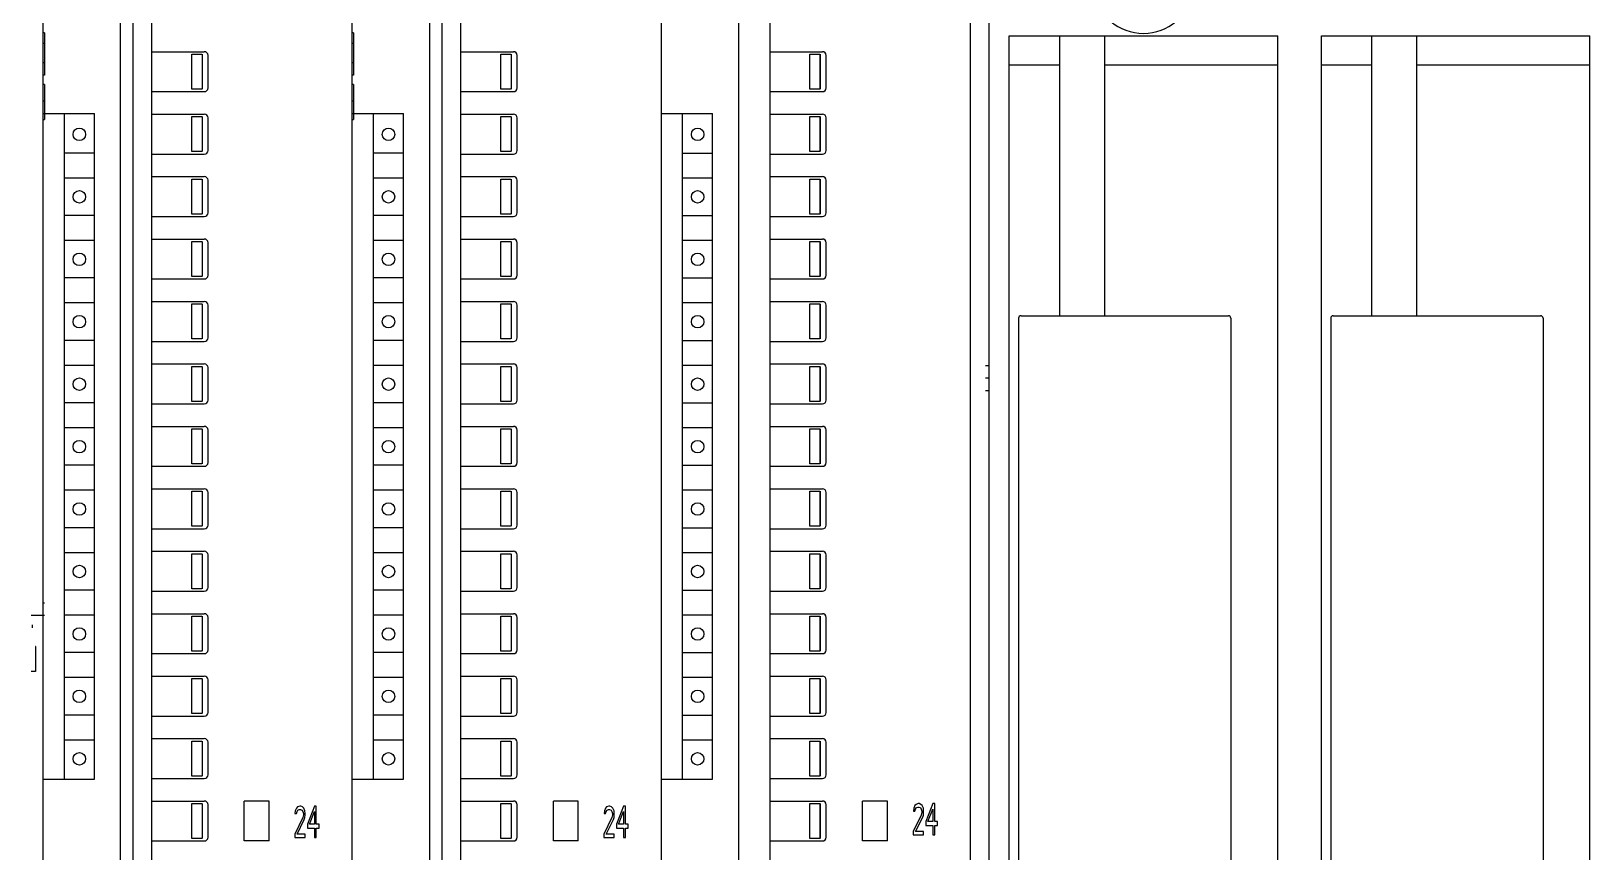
# Model space of a CAD drawing. Extents: x 430 to 1632, y -19 to 271.
# Drawn here: x 1389.5 to 1514.3, y 123.9 to 189.6 of the extents above; entities that cross this region are included whole.
import ezdxf

# ---------------------------------------------------------------- set-up
doc = ezdxf.new("R2010")
doc.units = 0
doc.header["$LTSCALE"] = 5
doc.header["$MEASUREMENT"] = 0
doc.layers.get('0').update_dxf_attribs({"linetype": 'CONTINUOUS'})

msp = doc.modelspace()

# ---------------------------------------------------------------- linework, layer by layer
at = {"color": 7, "linetype": 'Continuous'}
for p, q in [((1390.5, -17.65), (1390.5, 269.35)), ((1415.25, -17.65), (1415.25, 269.35)), ((1415.25, -17.65), (1415.25, 269.35)), ((1440, -17.65), (1440, 269.35)), ((1464.75, -17.65), (1464.75, 269.35)), ((1396.7, -1.11), (1396.7, 255.92)), ((1421.45, -1.11), (1421.45, 255.92)), ((1446.2, -1.11), (1446.2, 255.92)), ((1397.7, -1.11), (1397.7, 245.25)), ((1399.2, -4.11), (1399.2, 245.25)), ((1422.45, -1.11), (1422.45, 245.25)), ((1423.95, -4.11), (1423.95, 245.25)), ((1448.7, -4.11), (1448.7, 245.25)), ((1466.25, 25.97), (1466.25, 199.25)), ((1467.85, 10.1), (1467.85, 189.25)), ((1467.85, 189.25), (1489.35, 189.25)), ((1471.9, 166.85), (1471.9, 189.25)), ((1475.5, 166.85), (1475.5, 189.25)), ((1489.35, 10.1), (1489.35, 189.25)), ((1492.85, 10.1), (1492.85, 189.25)), ((1492.85, 189.25), (1514.35, 189.25)), ((1496.9, 166.85), (1496.9, 189.25)), ((1500.5, 166.85), (1500.5, 189.25)), ((1514.35, 10.1), (1514.35, 189.25)), ((1399.2, 187.99), (1403.4, 187.99)), ((1402.4, 184.99), (1402.4, 187.79)), ((1402.4, 187.79), (1403.2, 187.79)), ((1403.22, 187.79), (1403.22, 184.99)), ((1403.7, 185.09), (1403.7, 187.69)), ((1423.95, 187.99), (1428.15, 187.99)), ((1427.15, 184.99), (1427.15, 187.79)), ((1427.15, 187.79), (1427.95, 187.79)), ((1427.97, 187.79), (1427.97, 184.99)), ((1428.45, 185.09), (1428.45, 187.69)), ((1448.7, 187.99), (1452.9, 187.99)), ((1451.88, 184.99), (1451.88, 187.79)), ((1451.9, 184.99), (1451.9, 187.79)), ((1451.9, 187.79), (1452.7, 187.79)), ((1452.7, 187.79), (1452.7, 184.99)), ((1452.72, 187.79), (1452.72, 184.99)), ((1453.2, 185.09), (1453.2, 187.69)), ((1467.85, 186.95), (1471.9, 186.95)), ((1475.5, 186.95), (1489.35, 186.95)), ((1492.85, 186.95), (1496.9, 186.95)), ((1500.5, 186.95), (1514.35, 186.95)), ((1399.2, 184.79), (1403.4, 184.79)), ((1403.2, 184.99), (1402.4, 184.99)), ((1423.95, 184.79), (1428.15, 184.79)), ((1427.95, 184.99), (1427.15, 184.99)), ((1448.7, 184.79), (1452.9, 184.79)), ((1452.7, 184.99), (1451.9, 184.99)), ((1390.5, 183.05), (1394.6, 183.05)), ((1392.2, 129.75), (1392.2, 183.05)), ((1394.6, 129.75), (1394.6, 183.05)), ((1399.2, 182.99), (1403.4, 182.99)), ((1402.4, 179.99), (1402.4, 182.79)), ((1402.4, 182.79), (1403.2, 182.79)), ((1403.22, 182.79), (1403.22, 179.99)), ((1403.7, 180.09), (1403.7, 182.69)), ((1415.25, 183.05), (1419.35, 183.05)), ((1416.95, 129.75), (1416.95, 183.05)), ((1419.35, 129.75), (1419.35, 183.05)), ((1423.95, 182.99), (1428.15, 182.99)), ((1427.15, 179.99), (1427.15, 182.79)), ((1427.15, 182.79), (1427.95, 182.79)), ((1427.97, 182.79), (1427.97, 179.99)), ((1428.45, 180.09), (1428.45, 182.69)), ((1440, 183.05), (1444.1, 183.05)), ((1441.7, 129.75), (1441.7, 183.05)), ((1444.1, 129.75), (1444.1, 183.05)), ((1448.7, 182.99), (1452.9, 182.99)), ((1451.88, 179.99), (1451.88, 182.79)), ((1451.9, 179.99), (1451.9, 182.79)), ((1451.9, 182.79), (1452.7, 182.79)), ((1452.7, 182.79), (1452.7, 179.99)), ((1452.72, 182.79), (1452.72, 179.99)), ((1453.2, 180.09), (1453.2, 182.69)), ((1394.6, 179.87), (1392.2, 179.87)), ((1399.2, 179.79), (1403.4, 179.79)), ((1403.2, 179.99), (1402.4, 179.99)), ((1419.35, 179.87), (1416.95, 179.87)), ((1423.95, 179.79), (1428.15, 179.79)), ((1427.95, 179.99), (1427.15, 179.99)), ((1441.7, 179.87), (1444.1, 179.87)), ((1448.7, 179.79), (1452.9, 179.79)), ((1452.7, 179.99), (1451.9, 179.99)), ((1394.6, 177.87), (1392.2, 177.87)), ((1403.4, 177.98), (1399.2, 177.98)), ((1402.4, 174.99), (1402.4, 177.79)), ((1402.4, 177.79), (1403.2, 177.79)), ((1403.22, 177.79), (1403.22, 174.99)), ((1403.7, 175.09), (1403.7, 177.69)), ((1419.35, 177.87), (1416.95, 177.87)), ((1428.15, 177.98), (1423.95, 177.98)), ((1427.15, 174.99), (1427.15, 177.79)), ((1427.15, 177.79), (1427.95, 177.79)), ((1427.97, 177.79), (1427.97, 174.99)), ((1428.45, 175.09), (1428.45, 177.69)), ((1444.1, 177.87), (1441.7, 177.87)), ((1448.7, 177.99), (1452.9, 177.99)), ((1451.88, 174.99), (1451.88, 177.79)), ((1451.9, 174.99), (1451.9, 177.79)), ((1451.9, 177.79), (1452.7, 177.79)), ((1452.7, 177.79), (1452.7, 174.99)), ((1452.72, 177.79), (1452.72, 174.99)), ((1453.2, 175.09), (1453.2, 177.69)), ((1394.6, 174.87), (1392.2, 174.87)), ((1399.2, 174.79), (1403.4, 174.79)), ((1403.2, 174.99), (1402.4, 174.99)), ((1419.35, 174.87), (1416.95, 174.87)), ((1423.95, 174.79), (1428.15, 174.79)), ((1427.95, 174.99), (1427.15, 174.99)), ((1441.7, 174.87), (1444.1, 174.87)), ((1448.7, 174.79), (1452.9, 174.79)), ((1452.7, 174.99), (1451.9, 174.99)), ((1394.6, 172.87), (1392.2, 172.87)), ((1399.2, 172.99), (1403.4, 172.99)), ((1402.4, 169.99), (1402.4, 172.79)), ((1402.4, 172.79), (1403.2, 172.79)), ((1403.22, 172.79), (1403.22, 169.99)), ((1403.7, 170.09), (1403.7, 172.69)), ((1419.35, 172.87), (1416.95, 172.87)), ((1423.95, 172.99), (1428.15, 172.99)), ((1427.15, 169.99), (1427.15, 172.79)), ((1427.15, 172.79), (1427.95, 172.79)), ((1427.97, 172.79), (1427.97, 169.99)), ((1428.45, 170.09), (1428.45, 172.69)), ((1444.1, 172.87), (1441.7, 172.87)), ((1448.7, 172.99), (1452.9, 172.99)), ((1451.88, 169.99), (1451.88, 172.79)), ((1451.9, 169.99), (1451.9, 172.79)), ((1451.9, 172.79), (1452.7, 172.79)), ((1452.7, 172.79), (1452.7, 169.99)), ((1452.72, 172.79), (1452.72, 169.99)), ((1453.2, 170.09), (1453.2, 172.69)), ((1394.6, 169.87), (1392.2, 169.87)), ((1399.2, 169.79), (1403.4, 169.79)), ((1403.2, 169.99), (1402.4, 169.99)), ((1419.35, 169.87), (1416.95, 169.87)), ((1423.95, 169.79), (1428.15, 169.79)), ((1427.95, 169.99), (1427.15, 169.99)), ((1441.7, 169.87), (1444.1, 169.87)), ((1448.7, 169.79), (1452.9, 169.79)), ((1452.7, 169.99), (1451.9, 169.99)), ((1394.6, 167.87), (1392.2, 167.87)), ((1399.2, 167.99), (1403.4, 167.99)), ((1402.4, 164.99), (1402.4, 167.79)), ((1402.4, 167.79), (1403.2, 167.79)), ((1403.22, 167.79), (1403.22, 164.99)), ((1403.7, 165.09), (1403.7, 167.69)), ((1419.35, 167.87), (1416.95, 167.87)), ((1423.95, 167.99), (1428.15, 167.99)), ((1427.15, 164.99), (1427.15, 167.79)), ((1427.15, 167.79), (1427.95, 167.79)), ((1427.97, 167.79), (1427.97, 164.99)), ((1428.45, 165.09), (1428.45, 167.69)), ((1444.1, 167.87), (1441.7, 167.87)), ((1448.7, 167.99), (1452.9, 167.99)), ((1451.88, 164.99), (1451.88, 167.79)), ((1451.9, 164.99), (1451.9, 167.79)), ((1451.9, 167.79), (1452.7, 167.79)), ((1452.7, 167.79), (1452.7, 164.99)), ((1452.72, 167.79), (1452.72, 164.99)), ((1453.2, 165.09), (1453.2, 167.69)), ((1468.6, 166.65), (1468.6, 28.05)), ((1468.8, 166.85), (1485.4, 166.85)), ((1485.6, 166.65), (1485.6, 28.05)), ((1493.6, 166.65), (1493.6, 28.05)), ((1493.8, 166.85), (1510.4, 166.85)), ((1510.6, 166.65), (1510.6, 28.05)), ((1394.6, 164.87), (1392.2, 164.87)), ((1399.2, 164.79), (1403.4, 164.79)), ((1403.2, 164.99), (1402.4, 164.99)), ((1419.35, 164.87), (1416.95, 164.87)), ((1423.95, 164.79), (1428.15, 164.79)), ((1427.95, 164.99), (1427.15, 164.99)), ((1441.7, 164.87), (1444.1, 164.87)), ((1448.7, 164.79), (1452.9, 164.79)), ((1452.7, 164.99), (1451.9, 164.99)), ((1394.6, 162.87), (1392.2, 162.87)), ((1399.2, 162.99), (1403.4, 162.99)), ((1402.4, 159.99), (1402.4, 162.79)), ((1402.4, 162.79), (1403.2, 162.79)), ((1403.22, 162.79), (1403.22, 159.99)), ((1403.7, 160.09), (1403.7, 162.69)), ((1419.35, 162.87), (1416.95, 162.87)), ((1423.95, 162.99), (1428.15, 162.99)), ((1427.15, 159.99), (1427.15, 162.79)), ((1427.15, 162.79), (1427.95, 162.79)), ((1427.97, 162.79), (1427.97, 159.99)), ((1428.45, 160.09), (1428.45, 162.69)), ((1444.1, 162.87), (1441.7, 162.87)), ((1448.7, 162.99), (1452.9, 162.99)), ((1451.88, 159.99), (1451.88, 162.79)), ((1451.9, 159.99), (1451.9, 162.79)), ((1451.9, 162.79), (1452.7, 162.79)), ((1452.7, 162.79), (1452.7, 159.99)), ((1452.72, 162.79), (1452.72, 159.99)), ((1453.2, 160.09), (1453.2, 162.69)), ((1465.95, 162.85), (1466.25, 162.85)), ((1466.25, 161.85), (1465.95, 161.85)), ((1394.6, 159.87), (1392.2, 159.87)), ((1399.2, 159.79), (1403.4, 159.79)), ((1403.2, 159.99), (1402.4, 159.99)), ((1419.35, 159.87), (1416.95, 159.87)), ((1423.95, 159.79), (1428.15, 159.79)), ((1427.95, 159.99), (1427.15, 159.99)), ((1441.7, 159.87), (1444.1, 159.87)), ((1448.7, 159.79), (1452.9, 159.79)), ((1452.7, 159.99), (1451.9, 159.99)), ((1465.95, 160.85), (1466.25, 160.85)), ((1394.6, 157.87), (1392.2, 157.87)), ((1399.2, 157.99), (1403.4, 157.99)), ((1402.4, 154.99), (1402.4, 157.79)), ((1402.4, 157.79), (1403.2, 157.79)), ((1403.22, 157.79), (1403.22, 154.99)), ((1403.7, 155.09), (1403.7, 157.69)), ((1419.35, 157.87), (1416.95, 157.87)), ((1423.95, 157.99), (1428.15, 157.99)), ((1427.15, 154.99), (1427.15, 157.79)), ((1427.15, 157.79), (1427.95, 157.79)), ((1427.97, 157.79), (1427.97, 154.99)), ((1428.45, 155.09), (1428.45, 157.69)), ((1444.1, 157.87), (1441.7, 157.87)), ((1448.7, 157.99), (1452.9, 157.99)), ((1451.88, 154.99), (1451.88, 157.79)), ((1451.9, 154.99), (1451.9, 157.79)), ((1451.9, 157.79), (1452.7, 157.79)), ((1452.7, 157.79), (1452.7, 154.99)), ((1452.72, 157.79), (1452.72, 154.99)), ((1453.2, 155.09), (1453.2, 157.69)), ((1394.6, 154.87), (1392.2, 154.87)), ((1399.2, 154.79), (1403.4, 154.79)), ((1403.2, 154.99), (1402.4, 154.99)), ((1419.35, 154.87), (1416.95, 154.87)), ((1423.95, 154.79), (1428.15, 154.79)), ((1427.95, 154.99), (1427.15, 154.99)), ((1441.7, 154.87), (1444.1, 154.87)), ((1448.7, 154.79), (1452.9, 154.79)), ((1452.7, 154.99), (1451.9, 154.99)), ((1394.6, 152.87), (1392.2, 152.87)), ((1399.2, 152.99), (1403.4, 152.99)), ((1402.4, 149.99), (1402.4, 152.79)), ((1402.4, 152.79), (1403.2, 152.79)), ((1403.22, 152.79), (1403.22, 149.99)), ((1403.7, 150.09), (1403.7, 152.69)), ((1419.35, 152.87), (1416.95, 152.87)), ((1423.95, 152.99), (1428.15, 152.99)), ((1427.15, 149.99), (1427.15, 152.79)), ((1427.15, 152.79), (1427.95, 152.79)), ((1427.97, 152.79), (1427.97, 149.99)), ((1428.45, 150.09), (1428.45, 152.69)), ((1444.1, 152.87), (1441.7, 152.87)), ((1448.7, 152.99), (1452.9, 152.99)), ((1451.88, 149.99), (1451.88, 152.79)), ((1451.9, 149.99), (1451.9, 152.79)), ((1451.9, 152.79), (1452.7, 152.79)), ((1452.7, 152.79), (1452.7, 149.99)), ((1452.72, 152.79), (1452.72, 149.99)), ((1453.2, 150.09), (1453.2, 152.69)), ((1394.6, 149.87), (1392.2, 149.87)), ((1399.2, 149.79), (1403.4, 149.79)), ((1403.2, 149.99), (1402.4, 149.99)), ((1419.35, 149.87), (1416.95, 149.87)), ((1423.95, 149.79), (1428.15, 149.79)), ((1427.95, 149.99), (1427.15, 149.99)), ((1441.7, 149.87), (1444.1, 149.87)), ((1448.7, 149.79), (1452.9, 149.79)), ((1452.7, 149.99), (1451.9, 149.99)), ((1394.6, 147.87), (1392.2, 147.87)), ((1399.2, 147.99), (1403.4, 147.99)), ((1402.4, 144.99), (1402.4, 147.79)), ((1402.4, 147.79), (1403.2, 147.79)), ((1403.22, 147.79), (1403.22, 144.99)), ((1403.7, 145.09), (1403.7, 147.69)), ((1419.35, 147.87), (1416.95, 147.87)), ((1423.95, 147.99), (1428.15, 147.99)), ((1427.15, 144.99), (1427.15, 147.79)), ((1427.15, 147.79), (1427.95, 147.79)), ((1427.97, 147.79), (1427.97, 144.99)), ((1428.45, 145.09), (1428.45, 147.69)), ((1444.1, 147.87), (1441.7, 147.87)), ((1448.7, 147.99), (1452.9, 147.99)), ((1451.88, 144.99), (1451.88, 147.79)), ((1451.9, 144.99), (1451.9, 147.79)), ((1451.9, 147.79), (1452.7, 147.79)), ((1452.7, 147.79), (1452.7, 144.99)), ((1452.72, 147.79), (1452.72, 144.99)), ((1453.2, 145.09), (1453.2, 147.69)), ((1394.6, 144.87), (1392.2, 144.87)), ((1399.2, 144.79), (1403.4, 144.79)), ((1403.2, 144.99), (1402.4, 144.99)), ((1419.35, 144.87), (1416.95, 144.87)), ((1423.95, 144.79), (1428.15, 144.79)), ((1427.95, 144.99), (1427.15, 144.99)), ((1441.7, 144.87), (1444.1, 144.87)), ((1448.7, 144.79), (1452.9, 144.79)), ((1452.7, 144.99), (1451.9, 144.99)), ((1394.6, 142.87), (1392.2, 142.87)), ((1399.2, 142.99), (1403.4, 142.99)), ((1402.4, 139.99), (1402.4, 142.79)), ((1402.4, 142.79), (1403.2, 142.79)), ((1403.22, 142.79), (1403.22, 139.99)), ((1403.7, 140.09), (1403.7, 142.69)), ((1419.35, 142.87), (1416.95, 142.87)), ((1423.95, 142.99), (1428.15, 142.99)), ((1427.15, 139.99), (1427.15, 142.79)), ((1427.15, 142.79), (1427.95, 142.79)), ((1427.97, 142.79), (1427.97, 139.99)), ((1428.45, 140.09), (1428.45, 142.69)), ((1444.1, 142.87), (1441.7, 142.87)), ((1448.7, 142.99), (1452.9, 142.99)), ((1451.88, 139.99), (1451.88, 142.79)), ((1451.9, 139.99), (1451.9, 142.79)), ((1451.9, 142.79), (1452.7, 142.79)), ((1452.7, 142.79), (1452.7, 139.99)), ((1452.72, 142.79), (1452.72, 139.99)), ((1453.2, 140.09), (1453.2, 142.69)), ((1394.6, 139.87), (1392.2, 139.87)), ((1399.2, 139.79), (1403.4, 139.79)), ((1403.2, 139.99), (1402.4, 139.99)), ((1419.35, 139.87), (1416.95, 139.87)), ((1423.95, 139.79), (1428.15, 139.79)), ((1427.95, 139.99), (1427.15, 139.99)), ((1441.7, 139.87), (1444.1, 139.87)), ((1448.7, 139.79), (1452.9, 139.79)), ((1452.7, 139.99), (1451.9, 139.99)), ((1394.6, 137.87), (1392.2, 137.87)), ((1399.2, 137.99), (1403.4, 137.99)), ((1402.4, 134.99), (1402.4, 137.79)), ((1402.4, 137.79), (1403.2, 137.79)), ((1403.22, 137.79), (1403.22, 134.99)), ((1403.7, 135.09), (1403.7, 137.69)), ((1419.35, 137.87), (1416.95, 137.87)), ((1423.95, 137.99), (1428.15, 137.99)), ((1427.15, 134.99), (1427.15, 137.79)), ((1427.15, 137.79), (1427.95, 137.79)), ((1427.97, 137.79), (1427.97, 134.99)), ((1428.45, 135.09), (1428.45, 137.69)), ((1444.1, 137.87), (1441.7, 137.87)), ((1448.7, 137.99), (1452.9, 137.99)), ((1451.88, 134.99), (1451.88, 137.79)), ((1451.9, 134.99), (1451.9, 137.79)), ((1451.9, 137.79), (1452.7, 137.79)), ((1452.7, 137.79), (1452.7, 134.99)), ((1452.72, 137.79), (1452.72, 134.99)), ((1453.2, 135.09), (1453.2, 137.69)), ((1394.6, 134.87), (1392.2, 134.87)), ((1403.2, 134.99), (1402.4, 134.99)), ((1419.35, 134.87), (1416.95, 134.87)), ((1427.95, 134.99), (1427.15, 134.99)), ((1441.7, 134.87), (1444.1, 134.87)), ((1452.7, 134.99), (1451.9, 134.99)), ((1399.2, 134.79), (1403.4, 134.79)), ((1423.95, 134.79), (1428.15, 134.79)), ((1448.7, 134.79), (1452.9, 134.79)), ((1394.6, 132.87), (1392.2, 132.87)), ((1399.2, 132.99), (1403.4, 132.99)), ((1402.4, 129.99), (1402.4, 132.79)), ((1402.4, 132.79), (1403.2, 132.79)), ((1403.22, 132.79), (1403.22, 129.99)), ((1403.7, 130.09), (1403.7, 132.69)), ((1419.35, 132.87), (1416.95, 132.87)), ((1423.95, 132.99), (1428.15, 132.99)), ((1427.15, 129.99), (1427.15, 132.79)), ((1427.15, 132.79), (1427.95, 132.79)), ((1427.97, 132.79), (1427.97, 129.99)), ((1428.45, 130.09), (1428.45, 132.69)), ((1444.1, 132.87), (1441.7, 132.87)), ((1448.7, 132.99), (1452.9, 132.99)), ((1451.88, 129.99), (1451.88, 132.79)), ((1451.9, 129.99), (1451.9, 132.79)), ((1451.9, 132.79), (1452.7, 132.79)), ((1452.7, 132.79), (1452.7, 129.99)), ((1452.72, 132.79), (1452.72, 129.99)), ((1453.2, 130.09), (1453.2, 132.69)), ((1403.2, 129.99), (1402.4, 129.99)), ((1427.95, 129.99), (1427.15, 129.99)), ((1452.7, 129.99), (1451.9, 129.99)), ((1390.5, 129.75), (1394.6, 129.75)), ((1399.2, 129.79), (1403.4, 129.79)), ((1415.25, 129.75), (1419.35, 129.75)), ((1423.95, 129.79), (1428.15, 129.79)), ((1440, 129.75), (1444.1, 129.75)), ((1448.7, 129.79), (1452.9, 129.79)), ((1399.2, 127.99), (1403.4, 127.99)), ((1402.4, 124.99), (1402.4, 127.79)), ((1402.4, 127.79), (1403.2, 127.79)), ((1403.22, 127.79), (1403.22, 124.99)), ((1403.7, 125.09), (1403.7, 127.69)), ((1406.6, 124.79), (1406.6, 127.99)), ((1408.6, 127.99), (1406.6, 127.99)), ((1408.6, 124.79), (1408.6, 127.99)), ((1410.78, 127.42), (1410.69, 127.21)), ((1410.87, 127.52), (1410.78, 127.42)), ((1411.04, 127.58), (1410.87, 127.52)), ((1410.9, 127.26), (1411.01, 127.31)), ((1411.01, 127.31), (1411.11, 127.31)), ((1411.13, 127.58), (1411.04, 127.58)), ((1411.11, 127.31), (1411.22, 127.26)), ((1411.27, 127.52), (1411.13, 127.58)), ((1411.36, 127.42), (1411.27, 127.52)), ((1411.46, 127.2), (1411.36, 127.42)), ((1412.23, 127.58), (1411.67, 126.14)), ((1412.37, 127.58), (1412.23, 127.58)), ((1412.37, 126.14), (1412.37, 127.58)), ((1423.95, 127.99), (1428.15, 127.99)), ((1427.15, 124.99), (1427.15, 127.79)), ((1427.15, 127.79), (1427.95, 127.79)), ((1427.97, 127.79), (1427.97, 124.99)), ((1428.45, 125.09), (1428.45, 127.69)), ((1431.35, 124.79), (1431.35, 127.99)), ((1433.35, 127.99), (1431.35, 127.99)), ((1433.35, 124.79), (1433.35, 127.99)), ((1435.53, 127.42), (1435.44, 127.21)), ((1435.62, 127.52), (1435.53, 127.42)), ((1435.79, 127.58), (1435.62, 127.52)), ((1435.65, 127.26), (1435.76, 127.31)), ((1435.76, 127.31), (1435.86, 127.31)), ((1435.88, 127.58), (1435.79, 127.58)), ((1435.86, 127.31), (1435.97, 127.26)), ((1436.02, 127.52), (1435.88, 127.58)), ((1436.11, 127.42), (1436.02, 127.52)), ((1436.21, 127.2), (1436.11, 127.42)), ((1436.98, 127.58), (1436.42, 126.14)), ((1437.12, 127.58), (1436.98, 127.58)), ((1437.12, 126.14), (1437.12, 127.58)), ((1448.7, 127.99), (1452.9, 127.99)), ((1451.88, 124.99), (1451.88, 127.79)), ((1451.9, 124.99), (1451.9, 127.79)), ((1451.9, 127.79), (1452.7, 127.79)), ((1452.7, 127.79), (1452.7, 124.99)), ((1452.72, 127.79), (1452.72, 124.99)), ((1453.2, 125.09), (1453.2, 127.69)), ((1456.1, 124.79), (1456.1, 127.99)), ((1458.1, 127.99), (1456.1, 127.99)), ((1458.1, 124.79), (1458.1, 127.99)), ((1460.21, 127.41), (1460.18, 127.19)), ((1460.3, 127.62), (1460.21, 127.41)), ((1460.39, 127.72), (1460.3, 127.62)), ((1460.3, 127.19), (1460.35, 127.35)), ((1460.35, 127.35), (1460.42, 127.46)), ((1460.56, 127.78), (1460.39, 127.72)), ((1460.42, 127.46), (1460.53, 127.51)), ((1460.53, 127.51), (1460.63, 127.51)), ((1460.65, 127.78), (1460.56, 127.78)), ((1460.63, 127.51), (1460.74, 127.46)), ((1460.79, 127.72), (1460.65, 127.78)), ((1460.74, 127.46), (1460.81, 127.35)), ((1460.88, 127.62), (1460.79, 127.72)), ((1460.81, 127.35), (1460.86, 127.19)), ((1460.98, 127.41), (1460.88, 127.62)), ((1461, 127.19), (1460.98, 127.41)), ((1461.75, 127.78), (1461.19, 126.34)), ((1461.35, 126.34), (1461.75, 127.35)), ((1461.89, 127.78), (1461.75, 127.78)), ((1461.75, 127.35), (1461.75, 126.34)), ((1461.89, 126.34), (1461.89, 127.78)), ((1411.29, 126.67), (1410.64, 125.34)), ((1410.69, 127.2), (1410.66, 126.99)), ((1410.66, 126.99), (1410.78, 126.99)), ((1410.78, 126.99), (1410.83, 127.15)), ((1410.83, 127.15), (1410.9, 127.26)), ((1410.83, 125.34), (1411.41, 126.51)), ((1411.22, 127.26), (1411.29, 127.15)), ((1411.29, 127.15), (1411.34, 126.99)), ((1411.34, 126.88), (1411.29, 126.67)), ((1411.34, 126.99), (1411.34, 126.88)), ((1411.41, 126.51), (1411.46, 126.67)), ((1411.48, 126.99), (1411.46, 127.2)), ((1411.46, 126.67), (1411.48, 126.88)), ((1411.48, 126.88), (1411.48, 126.99)), ((1411.67, 126.14), (1411.67, 125.82)), ((1411.83, 126.14), (1412.23, 127.15)), ((1412.23, 126.14), (1411.83, 126.14)), ((1412.23, 127.15), (1412.23, 126.14)), ((1412.6, 126.14), (1412.37, 126.14)), ((1412.6, 125.82), (1412.6, 126.14)), ((1436.04, 126.67), (1435.39, 125.34)), ((1435.44, 127.2), (1435.41, 126.99)), ((1435.41, 126.99), (1435.53, 126.99)), ((1435.53, 126.99), (1435.58, 127.15)), ((1435.58, 127.15), (1435.65, 127.26)), ((1435.58, 125.34), (1436.16, 126.51)), ((1435.97, 127.26), (1436.04, 127.15)), ((1436.04, 127.15), (1436.09, 126.99)), ((1436.09, 126.88), (1436.04, 126.67)), ((1436.09, 126.99), (1436.09, 126.88)), ((1436.16, 126.51), (1436.21, 126.67)), ((1436.23, 126.99), (1436.21, 127.2)), ((1436.21, 126.67), (1436.23, 126.88)), ((1436.23, 126.88), (1436.23, 126.99)), ((1436.42, 126.14), (1436.42, 125.82)), ((1436.58, 126.14), (1436.98, 127.15)), ((1436.98, 126.14), (1436.58, 126.14)), ((1436.98, 127.15), (1436.98, 126.14)), ((1437.35, 126.14), (1437.12, 126.14)), ((1437.35, 125.82), (1437.35, 126.14)), ((1460.81, 126.87), (1460.16, 125.54)), ((1460.18, 127.19), (1460.3, 127.19)), ((1460.35, 125.54), (1460.93, 126.71)), ((1460.86, 127.09), (1460.81, 126.87)), ((1460.86, 127.19), (1460.86, 127.09)), ((1460.93, 126.71), (1460.98, 126.87)), ((1460.98, 126.87), (1461, 127.09)), ((1461, 127.09), (1461, 127.19)), ((1461.19, 126.34), (1461.19, 126.02)), ((1461.75, 126.34), (1461.35, 126.34)), ((1462.12, 126.34), (1461.89, 126.34)), ((1462.12, 126.02), (1462.12, 126.34)), ((1403.2, 124.99), (1402.4, 124.99)), ((1410.64, 125.34), (1410.64, 125.08)), ((1410.64, 125.08), (1411.48, 125.08)), ((1411.48, 125.34), (1410.83, 125.34)), ((1411.48, 125.08), (1411.48, 125.34)), ((1411.67, 125.82), (1412.23, 125.82)), ((1412.23, 125.82), (1412.23, 125.08)), ((1412.23, 125.08), (1412.37, 125.08)), ((1412.37, 125.08), (1412.37, 125.82)), ((1412.37, 125.82), (1412.6, 125.82)), ((1427.95, 124.99), (1427.15, 124.99)), ((1435.39, 125.34), (1435.39, 125.08)), ((1435.39, 125.08), (1436.23, 125.08)), ((1436.23, 125.34), (1435.58, 125.34)), ((1436.23, 125.08), (1436.23, 125.34)), ((1436.42, 125.82), (1436.98, 125.82)), ((1436.98, 125.82), (1436.98, 125.08)), ((1436.98, 125.08), (1437.12, 125.08)), ((1437.12, 125.08), (1437.12, 125.82)), ((1437.12, 125.82), (1437.35, 125.82)), ((1452.7, 124.99), (1451.9, 124.99)), ((1460.16, 125.54), (1460.16, 125.28)), ((1460.16, 125.28), (1461, 125.28)), ((1461, 125.54), (1460.35, 125.54)), ((1461, 125.28), (1461, 125.54)), ((1461.19, 126.02), (1461.75, 126.02)), ((1461.75, 126.02), (1461.75, 125.28)), ((1461.75, 125.28), (1461.89, 125.28)), ((1461.89, 125.28), (1461.89, 126.02)), ((1461.89, 126.02), (1462.12, 126.02)), ((1399.2, 124.79), (1403.4, 124.79)), ((1408.6, 124.79), (1406.6, 124.79)), ((1423.95, 124.79), (1428.15, 124.79)), ((1433.35, 124.79), (1431.35, 124.79)), ((1448.7, 124.79), (1452.9, 124.79)), ((1458.1, 124.79), (1456.1, 124.79))]:
    msp.add_line(p, q, dxfattribs=at)
at = {"linetype": 'Continuous'}
for p, q in [((1390.6, 189.51), (1390.5, 189.51)), ((1390.6, 188.65), (1390.5, 188.65)), ((1390.6, 189.51), (1390.6, 188.65)), ((1390.6, 188.65), (1390.6, 186.11)), ((1415.35, 189.51), (1415.25, 189.51)), ((1415.35, 188.65), (1415.25, 188.65)), ((1415.35, 189.51), (1415.35, 188.65)), ((1415.35, 188.65), (1415.35, 186.11)), ((1390.6, 187.09), (1390.5, 187.09)), ((1390.6, 186.11), (1390.5, 186.11)), ((1415.35, 187.09), (1415.25, 187.09)), ((1415.35, 186.11), (1415.25, 186.11)), ((1390.6, 185.37), (1390.5, 185.37)), ((1390.6, 185.37), (1390.6, 182.55)), ((1415.35, 185.37), (1415.25, 185.37)), ((1415.35, 185.37), (1415.35, 182.55)), ((1390.6, 184.03), (1390.5, 184.03)), ((1415.35, 184.03), (1415.25, 184.03)), ((1390.5, 182.55), (1390.6, 182.55)), ((1415.25, 182.55), (1415.35, 182.55)), ((1390.51, 143.86), (1390.6, 143.86)), ((1390.6, 142.85), (1389.55, 142.85)), ((1389.89, 140.37), (1389.89, 138.37)), ((1389.9, 140.37), (1389.89, 140.37)), ((1389.89, 138.37), (1389.54, 138.36))]:
    msp.add_line(p, q, dxfattribs=at)
msp.add_lwpolyline([(1389.62, 142.11), (1389.62, 142.05), (1389.62, 141.99), (1389.63, 141.92), (1389.63, 141.86)], dxfattribs=at)
at = {"color": 7, "linetype": 'Continuous'}
for centre in [(1393.4, 181.37), (1418.15, 181.37), (1442.9, 181.37), (1393.4, 176.37), (1418.15, 176.37), (1442.9, 176.37), (1393.4, 171.37), (1418.15, 171.37), (1442.9, 171.37), (1393.4, 166.37), (1418.15, 166.37), (1442.9, 166.37), (1393.4, 161.37), (1418.15, 161.37), (1442.9, 161.37), (1393.4, 156.37), (1418.15, 156.37), (1442.9, 156.37), (1393.4, 151.37), (1418.15, 151.37), (1442.9, 151.37), (1393.4, 146.37), (1418.15, 146.37), (1442.9, 146.37), (1393.4, 141.37), (1418.15, 141.37), (1442.9, 141.37), (1393.4, 136.37), (1418.15, 136.37), (1442.9, 136.37), (1393.4, 131.37), (1418.15, 131.37), (1442.9, 131.37)]:
    msp.add_circle(centre, 0.5, dxfattribs=at)
for centre, radius, start, end in [((1478.6, 193.45), 4, 188.6269, 351.3731), ((1403.4, 187.69), 0.3, 0, 90), ((1428.15, 187.69), 0.3, 0, 90), ((1452.9, 187.69), 0.3, 0, 90), ((1403.4, 185.09), 0.3, 270, 0), ((1428.15, 185.09), 0.3, 270, 0), ((1452.9, 185.09), 0.3, 270, 0), ((1403.4, 182.69), 0.3, 0, 90), ((1428.15, 182.69), 0.3, 0, 90), ((1452.9, 182.69), 0.3, 0, 90), ((1403.4, 180.09), 0.3, 270, 0), ((1428.15, 180.09), 0.3, 270, 0), ((1452.9, 180.09), 0.3, 270, 0), ((1403.4, 177.69), 0.3, 0, 90), ((1428.15, 177.69), 0.3, 0, 90), ((1452.9, 177.69), 0.3, 0, 90), ((1403.4, 175.09), 0.3, 270, 0), ((1428.15, 175.09), 0.3, 270, 0), ((1452.9, 175.09), 0.3, 270, 0), ((1403.4, 172.69), 0.3, 0, 90), ((1428.15, 172.69), 0.3, 0, 90), ((1452.9, 172.69), 0.3, 0, 90), ((1403.4, 170.09), 0.3, 270, 0), ((1428.15, 170.09), 0.3, 270, 0), ((1452.9, 170.09), 0.3, 270, 0), ((1403.4, 167.69), 0.3, 0, 90), ((1428.15, 167.69), 0.3, 0, 90), ((1452.9, 167.69), 0.3, 0, 90), ((1468.8, 166.65), 0.2, 90, 180), ((1485.4, 166.65), 0.2, 0, 90), ((1493.8, 166.65), 0.2, 90, 180), ((1510.4, 166.65), 0.2, 0, 90), ((1403.4, 165.09), 0.3, 270, 0), ((1428.15, 165.09), 0.3, 270, 0), ((1452.9, 165.09), 0.3, 270, 0), ((1403.4, 162.69), 0.3, 0, 90), ((1428.15, 162.69), 0.3, 0, 90), ((1452.9, 162.69), 0.3, 0, 90), ((1403.4, 160.09), 0.3, 270, 0), ((1428.15, 160.09), 0.3, 270, 0), ((1452.9, 160.09), 0.3, 270, 0), ((1403.4, 157.69), 0.3, 0, 90), ((1428.15, 157.69), 0.3, 0, 90), ((1452.9, 157.69), 0.3, 0, 90), ((1403.4, 155.09), 0.3, 270, 0), ((1428.15, 155.09), 0.3, 270, 0), ((1452.9, 155.09), 0.3, 270, 0), ((1403.4, 152.69), 0.3, 0, 90), ((1428.15, 152.69), 0.3, 0, 90), ((1452.9, 152.69), 0.3, 0, 90), ((1403.4, 150.09), 0.3, 270, 0), ((1428.15, 150.09), 0.3, 270, 0), ((1452.9, 150.09), 0.3, 270, 0), ((1403.4, 147.69), 0.3, 0, 90), ((1428.15, 147.69), 0.3, 0, 90), ((1452.9, 147.69), 0.3, 0, 90), ((1403.4, 145.09), 0.3, 270, 0), ((1428.15, 145.09), 0.3, 270, 0), ((1452.9, 145.09), 0.3, 270, 0), ((1403.4, 142.69), 0.3, 0, 90), ((1428.15, 142.69), 0.3, 0, 90), ((1452.9, 142.69), 0.3, 0, 90), ((1403.4, 140.09), 0.3, 270, 0), ((1428.15, 140.09), 0.3, 270, 0), ((1452.9, 140.09), 0.3, 270, 0), ((1403.4, 137.69), 0.3, 0, 90), ((1428.15, 137.69), 0.3, 0, 90), ((1452.9, 137.69), 0.3, 0, 90), ((1403.4, 135.09), 0.3, 270, 0), ((1428.15, 135.09), 0.3, 270, 0), ((1452.9, 135.09), 0.3, 270, 0), ((1403.4, 132.69), 0.3, 0, 90), ((1428.15, 132.69), 0.3, 0, 90), ((1452.9, 132.69), 0.3, 0, 90), ((1403.4, 130.09), 0.3, 270, 0), ((1428.15, 130.09), 0.3, 270, 0), ((1452.9, 130.09), 0.3, 270, 0), ((1403.4, 127.69), 0.3, 0, 90), ((1428.15, 127.69), 0.3, 0, 90), ((1452.9, 127.69), 0.3, 0, 90), ((1403.4, 125.09), 0.3, 270, 0), ((1428.15, 125.09), 0.3, 270, 0), ((1452.9, 125.09), 0.3, 270, 0)]:
    msp.add_arc(centre, radius, start, end, dxfattribs=at)

doc.saveas('drawing.dxf')
